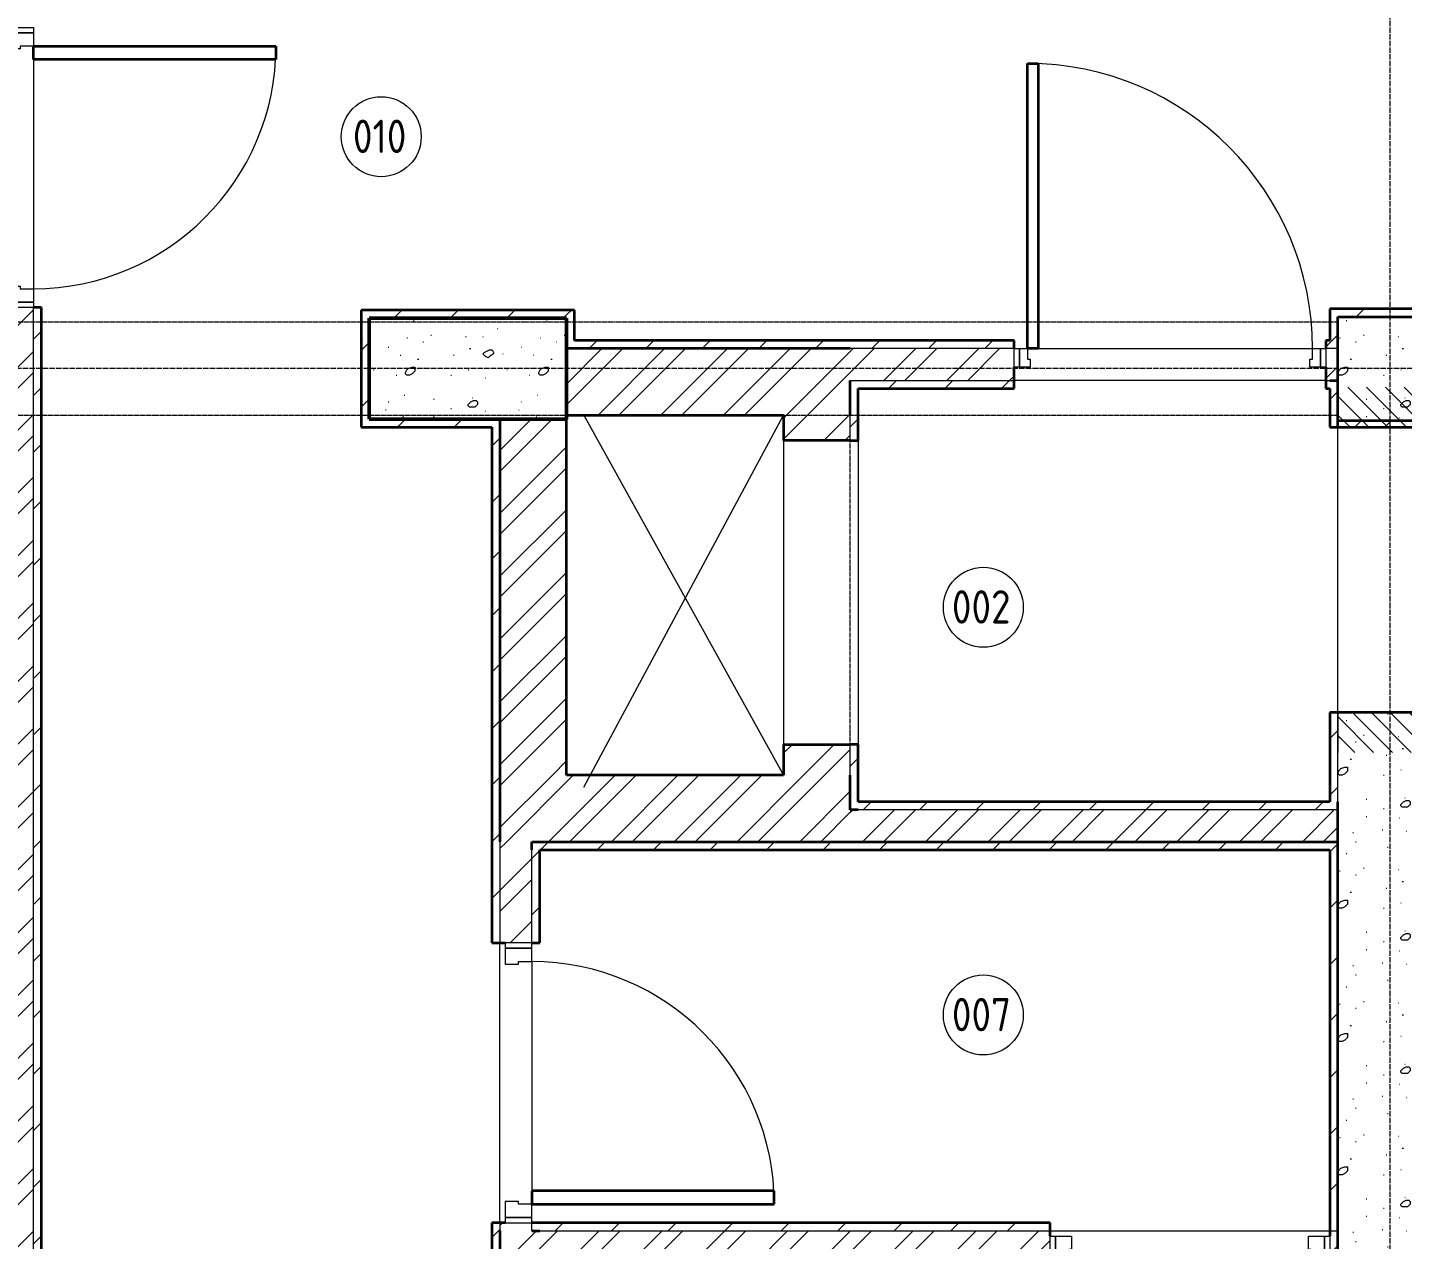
# Model space of a CAD drawing. Header units: millimetres. Extents: x -215207 to 92095, y -30385 to 123050.
# Drawn here: x 19452 to 24612, y 17793 to 22340 of the extents above; entities that cross this region are included whole.
import ezdxf

# ---------------------------------------------------------------- set-up
doc = ezdxf.new("R2010")
doc.units = ezdxf.units.MM
for name, pattern in [('ADSK_Линия сетки', [25, 20, -2.5, 0, -2.5]), ('ADSK_Сверху', [4.5, 3, -1.5]), ('ADSK_Штриховая_ш2 п1_5', [4.5, 3, -1.5]), ('Сверху', [3.96875, 2.38125, -1.5875])]:
    doc.linetypes.add(name, pattern=pattern)
for name, color, linetype, lineweight in [('Двери', 7, 'Continuous', 9), ('Линии', 7, 'Continuous', 9), ('Марки помещений', 7, 'Continuous', 20), ('Несущие колонны', 7, 'Continuous', 20), ('Оси', 7, 'Continuous', 9), ('Перекрытие', 7, 'Continuous', 20), ('Стены наружные', 7, 'Continuous', 20), ('Стены штриховка', 7, 'Continuous', 9), ('Узлы', 7, 'Continuous', 20)]:
    doc.layers.add(name, color=color, linetype=linetype, lineweight=lineweight)
doc.styles.add('GOST Common_1', font='GOST_Common.ttf', dxfattribs={"width": 0.9, "height": 125})
pattern_1 = [(0, (335, 35), (500, 500), [1.676, -498.324]), (0, (105, 55), (500, 500), [1.676, -498.324]), (0, (110, 135), (500, 500), [5, -495]), (0, (235, 115), (500, 500), [1.676, -498.324]), (0, (465, 185), (500, 500), [1.676, -498.324]), (0, (160, 250), (500, 500), [1.676, -498.324]), (0, (55, 265), (500, 500), [1.676, -498.324]), (0, (160, 180), (500, 500), [1.676, -498.324]), (0, (215, 210), (500, 500), [1.676, -498.324]), (0, (170, 25), (500, 500), [1.676, -498.324]), (0, (250, 55), (500, 500), [1.676, -498.324]), (0, (345, 265), (500, 500), [1.676, -498.324]), (0, (425, 320), (500, 500), [1.676, -498.324]), (0, (170, 400), (500, 500), [1.676, -498.324]), (0, (230, 310), (500, 500), [1.676, -498.324]), (0, (360, 380), (500, 500), [1.676, -498.324]), (0, (415, 95), (500, 500), [5, -495]), (0, (435, 160), (500, 500), [1.676, -498.324]), (0, (350, 110), (500, 500), [1.676, -498.324]), (0, (475, 380), (500, 500), [1.676, -498.324]), (0, (400, 240), (500, 500), [1.676, -498.324]), (0, (375, 175), (500, 500), [1.676, -498.324]), (0, (305, 140), (500, 500), [1.676, -498.324]), (0, (185, 335), (500, 500), [1.676, -498.324]), (0, (125, 325), (500, 500), [1.676, -498.324]), (0, (40, 410), (500, 500), [1.676, -498.324]), (0, (295, 405), (500, 500), [1.676, -498.324]), (0, (280, 325), (500, 500), [1.676, -498.324]), (0, (295, 235), (500, 500), [1.676, -498.324]), (0, (95, 180), (500, 500), [1.676, -498.324]), (0, (50, 110), (500, 500), [1.676, -498.324]), (0, (40, 35), (500, 500), [1.676, -498.324]), (0, (435, 285), (500, 500), [1.676, -498.324]), (0, (475, 445), (500, 500), [1.676, -498.324]), (0, (365, 460), (500, 500), [1.676, -498.324]), (0, (305, 435), (500, 500), [1.676, -498.324]), (0, (120, 450), (500, 500), [1.676, -498.324]), (0, (35, 330), (500, 500), [1.676, -498.324]), (0, (100, 375), (500, 500), [1.676, -498.324]), (45, (160, 115), (0, 500.001), [7.071, -700.036]), (26.565, (165, 120), (500.0009, 500), [11.181, -1106.854]), (26.565, (175, 125), (500.0009, 500), [11.181, -1106.854]), (0, (185, 130), (500, 500), [10, -490]), (296.565, (195, 130), (500, -500.0009), [11.181, -1106.854]), (270, (200, 120), (500, -500), [5, -495]), (213.69, (200, 115), (-500.0004, -499.99923), [18.028, -1784.748]), (225, (185, 105), (6e-14, -500.001), [7.071, -700.036]), (153.435, (180, 100), (-500.0005, -0.0004), [11.181, -1106.854]), (135, (170, 105), (-500.001, 6e-14), [7.071, -700.036]), (135, (165, 110), (-500.001, 6e-14), [7.071, -700.036]), (270, (405, 65), (500, -500), [10, -490]), (45, (375, 55), (0, 500.001), [7.071, -700.036]), (225, (405, 50), (6e-14, -500.001), [14.142, -692.965]), (180, (385, 35), (-500, -500), [10, -490]), (90, (370, 40), (-500, 500), [5, -495]), (135, (375, 35), (-500.001, 6e-14), [7.071, -700.036]), (63.435, (370, 45), (-0.0004, 500.0005), [11.181, -1106.854]), (206.565, (395, 40), (-500.0009, -500), [11.181, -1106.854]), (270, (405, 55), (500, -500), [5, -495]), (0, (395, 65), (500, 500), [10, -490]), (18.435, (380, 60), (999.99934, 500.00095), [15.812, -1565.328]), (296.565, (365, 365), (500, -500.0009), [11.181, -1106.854]), (45, (335, 355), (0, 500.001), [7.071, -700.036]), (225, (365, 350), (6e-14, -500.001), [14.142, -692.965]), (153.435, (345, 335), (-500.0005, -0.0004), [11.181, -1106.854]), (90, (330, 340), (-500, 500), [5, -495]), (180, (335, 340), (-500, -500), [5, -495]), (63.435, (330, 345), (-0.0004, 500.0005), [11.181, -1106.854]), (206.565, (355, 340), (-500.0009, -500), [11.181, -1106.854]), (225, (370, 355), (6e-14, -500.001), [7.071, -700.036]), (0, (355, 365), (500, 500), [10, -490]), (18.435, (340, 360), (999.99934, 500.00095), [15.812, -1565.328]), (315, (135, 440), (500.001, 0), [7.071, -700.036]), (45, (110, 430), (0, 500.001), [7.071, -700.036]), (225, (140, 425), (6e-14, -500.001), [14.142, -692.965]), (180, (120, 415), (-500, -500), [10, -490]), (90, (105, 420), (-500, 500), [5, -495]), (135, (110, 415), (-500.001, 6e-14), [7.071, -700.036]), (45, (105, 425), (0, 500.001), [7.071, -700.036]), (180, (130, 415), (-500, -500), [10, -490]), (270, (140, 435), (500, -500), [10, -490]), (0, (125, 440), (500, 500), [10, -490]), (26.565, (115, 435), (500.0009, 500), [11.181, -1106.854])]
pattern_2 = [(45, (0, 0), (-117.8662, 117.8662), []), (45, (78.58, 0), (-117.8662, 117.8662), [])]
pattern_3 = [(45, (0, 0), (-106.066, 106.066), [])]

# ---------------------------------------------------------------- blocks, each defined once
blk = doc.blocks.new('ADSK_КолоннаЖБ_Прямоугольная - Ш_380x740 мм-4885330-План подвала _Пищеблок_ - Привязка мокрых точек')
at = {"layer": 'Несущие колонны', "lineweight": 50}
for p, q in [((-370, 190), (370, 190)), ((-370, -190), (-370, 190)), ((370, 190), (370, -190)), ((370, -190), (-370, -190))]:
    blk.add_line(p, q, dxfattribs=at)
blk = doc.blocks.new('AC_Дверь_Однопольная_Стальная - Дв-18_1__1_2200х1070h_Пр_Металл EI30-5101126-План подвала _Пищеблок_ - Привязка мокрых точек')
at = {"layer": 'Двери', "lineweight": 20, "true_color": 0xff0000}
h = blk.add_hatch(dxfattribs=at)
h.set_pattern_fill('FP_2', color=1, style=0, pattern_type=2)
h.set_pattern_definition([(45, (0, 0), (-35.3553, 35.3553), [])])
h.paths.add_polyline_path([(685, -195), (685, 195), (535, 195), (535, -195)])
h.paths.add_polyline_path([(-535, 195), (-685, 195), (-685, -195), (-535, -195)])
at = {"layer": 'Двери', "lineweight": 35}
for p, q in [((-485, 1165), (-445, 1165)), ((-485, 195), (-485, 1165)), ((-445, 1165), (-445, 195)), ((-445, 195), (-485, 195))]:
    blk.add_line(p, q, dxfattribs=at)
at = {"layer": 'Двери', "linetype": 'ADSK_Штриховая_ш2 п1_5'}
for p, q in [((-535, 195), (-685, 195)), ((-535, -195), (-535, 195)), ((685, 195), (535, 195)), ((535, 195), (535, -195)), ((-685, -195), (-535, -195)), ((535, -195), (685, -195))]:
    blk.add_line(p, q, dxfattribs=at)
at = {"layer": 'Двери'}
for p, q in [((-535, 195), (-515, 195)), ((-535, 125), (-535, 195)), ((-515, 195), (-485, 195)), ((-515, 125), (-515, 195)), ((-515, 195), (-515, 125)), ((-485, 195), (-485, 155)), ((-485, 155), (-475, 155)), ((-475, 155), (-475, 125)), ((475, 155), (485, 155)), ((475, 125), (475, 155)), ((485, 195), (515, 195)), ((485, 155), (485, 195)), ((515, 195), (515, 125)), ((515, 195), (535, 195)), ((515, 125), (515, 195)), ((535, 195), (535, 125)), ((-515, 125), (-535, 125)), ((-475, 125), (-515, 125)), ((515, 125), (475, 125)), ((535, 125), (515, 125))]:
    blk.add_line(p, q, dxfattribs=at)
blk.add_arc((-485, 195), 970, 0, 90, dxfattribs=at)
blk = doc.blocks.new('AC_Дверь_Однопольная_Стальная - Дв-21__1_2100х1170h_Пр_Металл-5101401-План подвала _Пищеблок_ - Привязка мокрых точек')
at = {"layer": 'Двери', "lineweight": 35}
for p, q in [((-535, 1130), (-495, 1130)), ((-535, 60), (-535, 1130)), ((-495, 1130), (-495, 60)), ((-495, 60), (-535, 60))]:
    blk.add_line(p, q, dxfattribs=at)
at = {"layer": 'Двери'}
for p, q in [((-585, 60), (-565, 60)), ((-585, -10), (-585, 60)), ((-565, 60), (-535, 60)), ((-565, -10), (-565, 60)), ((-565, 60), (-565, -10)), ((-535, 60), (-535, 20)), ((535, 60), (565, 60)), ((535, 20), (535, 60)), ((565, 60), (565, -10)), ((565, 60), (585, 60)), ((565, -10), (565, 60)), ((585, 60), (585, -10)), ((-535, 20), (-525, 20)), ((-525, 20), (-525, -10)), ((525, 20), (535, 20)), ((525, -10), (525, 20)), ((-565, -10), (-585, -10)), ((-525, -10), (-565, -10)), ((565, -10), (525, -10)), ((585, -10), (565, -10))]:
    blk.add_line(p, q, dxfattribs=at)
blk.add_arc((-535, 60), 1070, 0, 90, dxfattribs=at)
blk = doc.blocks.new('Дверь-Проем - 1180x 1060 мм-7926508-План подвала _Пищеблок_ - Привязка мокрых точек')
at = {"layer": 'Узлы', "linetype": 'Сверху', "lineweight": 9}
for p, q in [((561.8, 125), (-578.2, 125)), ((-578.2, -125), (561.8, -125))]:
    blk.add_line(p, q, dxfattribs=at)
at = {"layer": 'Узлы', "lineweight": 35}
for p, q in [((-578.2, 125), (-578.2, -125)), ((561.8, -125), (561.8, 125))]:
    blk.add_line(p, q, dxfattribs=at)
blk = doc.blocks.new('AC_Дверь_Однопольная_Деревянная - Дв-9_1_2200х1000_Пр_Подвал_ПВХ-4936332-План подвала _Пищеблок_ - Привязка мокрых точек')
at = {"layer": 'Двери', "lineweight": 35}
for p, q in [((-455, 970), (-405, 970)), ((-455, 60), (-455, 970)), ((-405, 970), (-405, 60)), ((-405, 60), (-455, 60))]:
    blk.add_line(p, q, dxfattribs=at)
at = {"layer": 'Двери'}
for p, q in [((-525, 60), (-505, 60)), ((-525, -40), (-525, 60)), ((-505, 60), (-455, 60)), ((-505, -40), (-505, 60)), ((-505, 60), (-505, -40)), ((-455, 60), (-455, 10)), ((455, 60), (505, 60)), ((455, 10), (455, 60)), ((505, 60), (505, -40)), ((505, 60), (525, 60)), ((505, -40), (505, 60)), ((525, 60), (525, -40)), ((-455, 10), (-445, 10)), ((-445, 10), (-445, -40)), ((445, 10), (455, 10)), ((445, -40), (445, 10)), ((-505, -40), (-525, -40)), ((-445, -40), (-505, -40)), ((505, -40), (445, -40)), ((525, -40), (505, -40))]:
    blk.add_line(p, q, dxfattribs=at)
blk.add_arc((-455, 60), 910, 0, 90, dxfattribs=at)
blk = doc.blocks.new('AC_Дверь_Однопольная_Деревянная - Дв-9л_1_2200х1000_Л_Подвал_ПВХ-4936292-План подвала _Пищеблок_ - Привязка мокрых точек')
at = {"layer": 'Двери', "lineweight": 35}
for p, q in [((455, 970), (405, 970)), ((405, 970), (405, 60)), ((455, 60), (455, 970)), ((405, 60), (455, 60))]:
    blk.add_line(p, q, dxfattribs=at)
at = {"layer": 'Двери'}
for p, q in [((-505, 60), (-525, 60)), ((-525, 60), (-525, -40)), ((-455, 60), (-505, 60)), ((-505, 60), (-505, -40)), ((-505, -40), (-505, 60)), ((-455, 10), (-455, 60)), ((505, 60), (455, 60)), ((455, 60), (455, 10)), ((505, -40), (505, 60)), ((525, 60), (505, 60)), ((505, 60), (505, -40)), ((525, -40), (525, 60)), ((-445, 10), (-455, 10)), ((-445, -40), (-445, 10)), ((455, 10), (445, 10)), ((445, 10), (445, -40)), ((-525, -40), (-505, -40)), ((-505, -40), (-445, -40)), ((445, -40), (505, -40)), ((505, -40), (525, -40))]:
    blk.add_line(p, q, dxfattribs=at)
blk.add_arc((455, 60), 910, 90, 180, dxfattribs=at)
blk = doc.blocks.new('ADSK_Марка_Помещение_ОдноЗначение1 - Номер 2-461912-План подвала _Пищеблок_ - Привязка мокрых точек')
at = {"layer": 'Марки помещений'}
blk.add_circle((0, 0), 3, dxfattribs=at)

msp = doc.modelspace()

# ---------------------------------------------------------------- hatches: boundary and pattern name
at = {"layer": 'Несущие колонны', "lineweight": 9, "true_color": 0xc0c0c0}
h = msp.add_hatch(dxfattribs=at)
h.set_pattern_fill('FP_1', color=9, style=0, pattern_type=2)
h.set_pattern_definition(pattern_1)
h.paths.add_polyline_path([(21474, 20870.3), (21474, 21250.3), (20734, 21250.3), (20734, 20870.3), (21224, 20870.3)])
at = {"layer": 'Стены наружные', "lineweight": 9}
h = msp.add_hatch(dxfattribs=at)
h.set_pattern_fill('FP_3', color=256, style=0, pattern_type=2)
h.set_pattern_definition(pattern_2)
h.paths.add_polyline_path([(19354, 16435.3), (19474, 16435.3), (19474, 21290.3), (19354, 21290.3), (19354, 17467.2)])
h.paths.add_polyline_path([(19374, 22340.3), (19474, 22340.3), (19474, 23640.3), (19354, 23640.3), (19354, 22340.3)])
h.paths.add_polyline_path([(19354, 23760.3), (19474, 23760.3), (19474, 26760.3), (19354, 26760.3), (19354, 24592.2)])
h = msp.add_hatch(dxfattribs=at)
h.set_pattern_fill('FP_8', color=256, style=0, pattern_type=2)
h.set_pattern_definition(pattern_3)
h.paths.add_polyline_path([(19504, 16585.3), (19504, 21290.3), (19474, 21290.3), (19474, 16585.3)])
h.paths.add_polyline_path([(19504, 22340.3), (19504, 22990.3), (19474, 22990.3), (19474, 22340.3)])
h = msp.add_hatch(dxfattribs=at)
h.set_pattern_fill('FP_8', color=256, style=0, pattern_type=2)
h.set_pattern_definition(pattern_3)
h.paths.add_polyline_path([(20734, 21250.3), (21474, 21250.3), (21474, 21280.3), (20704, 21280.3), (20704, 21250.3)])
h = msp.add_hatch(dxfattribs=at)
h.set_pattern_fill('FP_8', color=256, style=0, pattern_type=2)
h.set_pattern_definition(pattern_3)
h.paths.add_polyline_path([(21504, 21165.3), (21504, 21280.3), (21474, 21280.3), (21474, 21165.3)])
h = msp.add_hatch(dxfattribs=at)
h.set_pattern_fill('FP_8', color=256, style=0, pattern_type=2)
h.set_pattern_definition(pattern_3)
h.paths.add_polyline_path([(24764, 21255.3), (24764, 21285.3), (24339, 21285.3), (24339, 21255.3), (24369, 21255.3)])
h = msp.add_hatch(dxfattribs=at)
h.set_pattern_fill('FP_8', color=256, style=0, pattern_type=2)
h.set_pattern_definition(pattern_3)
h.paths.add_polyline_path([(20734, 20840.3), (20734, 21250.3), (20704, 21250.3), (20704, 20840.3)])
h = msp.add_hatch(dxfattribs=at)
h.set_pattern_fill('FP_8', color=256, style=0, pattern_type=2)
h.set_pattern_definition(pattern_3)
h.paths.add_polyline_path([(24369, 21165.3), (24369, 21255.3), (24339, 21255.3), (24339, 21165.3)])
at = {"layer": 'Стены наружные', "lineweight": 9, "true_color": 0xc0c0c0}
h = msp.add_hatch(dxfattribs=at)
h.set_pattern_fill('FP_1', color=9, style=0, pattern_type=2)
h.set_pattern_definition(pattern_1)
h.paths.add_polyline_path([(27714, 20865.3), (27714, 21255.3), (26019, 21255.3), (26019, 21105.3), (25669, 21105.3), (25669, 21255.3), (24369, 21255.3), (24369, 20865.3), (27264, 20865.3)])
at = {"layer": 'Стены наружные', "lineweight": 9}
h = msp.add_hatch(dxfattribs=at)
h.set_pattern_fill('FP_8', color=256, style=0, pattern_type=2)
h.set_pattern_definition(pattern_3)
h.paths.add_polyline_path([(21474, 21135.3), (23154, 21135.3), (23154, 21165.3), (21474, 21165.3)])
h.paths.add_polyline_path([(24324, 21135.3), (24369, 21135.3), (24369, 21165.3), (24324, 21165.3)])
h = msp.add_hatch(dxfattribs=at)
h.set_pattern_fill('FP_3', color=256, style=0, pattern_type=2)
h.set_pattern_definition(pattern_2)
h.paths.add_polyline_path([(22539, 20885.3), (22539, 21135.3), (21474, 21135.3), (21474, 20885.3), (22289, 20885.3)])
h = msp.add_hatch(dxfattribs=at)
h.set_pattern_fill('FP_3', color=256, style=0, pattern_type=2)
h.set_pattern_definition(pattern_2)
h.paths.add_polyline_path([(22541.3, 21015.3), (23154, 21015.3), (23154, 21135.3), (22539, 21135.3), (22539, 21015.3)])
h.paths.add_polyline_path([(24324, 21015.3), (24369, 21015.3), (24369, 21135.3), (24324, 21135.3), (24324, 21029.7)])
h = msp.add_hatch(dxfattribs=at)
h.set_pattern_fill('FP_8', color=256, style=0, pattern_type=2)
h.set_pattern_definition(pattern_3)
h.paths.add_polyline_path([(24339, 20985.3), (24339, 21015.3), (24324, 21015.3), (24324, 20985.3)])
h.paths.add_polyline_path([(23154, 20985.3), (23154, 21015.3), (22539, 21015.3), (22539, 20985.3), (22569, 20985.3)])
h = msp.add_hatch(dxfattribs=at)
h.set_pattern_fill('FP_8', color=256, style=0, pattern_type=2)
h.set_pattern_definition(pattern_3)
h.paths.add_polyline_path([(24339, 19435.3), (24369, 19435.3), (24369, 19770.3), (24339, 19770.3), (24339, 19620.3)])
h.paths.add_polyline_path([(24339, 20840.3), (24369, 20840.3), (24369, 21015.3), (24339, 21015.3), (24339, 20985.3)])
h = msp.add_hatch(dxfattribs=at)
h.set_pattern_fill('FP_8', color=256, style=0, pattern_type=2)
h.set_pattern_definition(pattern_3)
h.paths.add_polyline_path([(22569, 19405.3), (22569, 19650.3), (22539, 19650.3), (22539, 19405.3), (22541.3, 19405.3)])
h.paths.add_polyline_path([(22539, 20790.3), (22569, 20790.3), (22569, 20985.3), (22539, 20985.3), (22539, 20885.3)])
h = msp.add_hatch(dxfattribs=at)
h.set_pattern_fill('FP_8', color=256, style=0, pattern_type=2)
h.set_pattern_definition(pattern_3)
h.paths.add_polyline_path([(20772.5, 20840.3), (21194, 20840.3), (21194, 20870.3), (20734, 20870.3), (20734, 20840.3)])
h = msp.add_hatch(dxfattribs=at)
h.set_pattern_fill('FP_8', color=256, style=0, pattern_type=2)
h.set_pattern_definition(pattern_3)
h.paths.add_polyline_path([(21194, 17675.3), (21224, 17675.3), (21224, 17855.3), (21194, 17855.3)])
h.paths.add_polyline_path([(21194, 18905.3), (21224, 18905.3), (21224, 20870.3), (21194, 20870.3), (21194, 19248.5)])
h = msp.add_hatch(dxfattribs=at)
h.set_pattern_fill('FP_3', color=256, style=0, pattern_type=2)
h.set_pattern_definition(pattern_2)
h.paths.add_polyline_path([(21224, 19535.3), (21474, 19535.3), (21474, 20870.3), (21224, 20870.3), (21224, 20139.1)])
h = msp.add_hatch(dxfattribs=at)
h.set_pattern_fill('FP_3', color=256, style=0, pattern_type=2)
h.set_pattern_definition(pattern_2)
h.paths.add_polyline_path([(22289, 19535.3), (22539, 19535.3), (22539, 19650.3), (22289, 19650.3)])
h.paths.add_polyline_path([(22539, 20790.3), (22539, 20885.3), (22289, 20885.3), (22289, 20790.3)])
h = msp.add_hatch(dxfattribs=at)
h.set_pattern_fill('FP_4', color=256, style=0, pattern_type=2)
h.set_pattern_definition([(45, (0, 0), (-112.2532, 112.2532), []), (45, (112.25, 0), (-112.2532, 112.2532), [198.438, -39.688, 1.676, -38.011])])
h.paths.add_polyline_path([(24759, 20840.3), (24759, 20865.3), (24369, 20865.3), (24369, 20840.3), (24689, 20840.3)])
at = {"layer": 'Стены наружные', "lineweight": 9, "true_color": 0xc0c0c0}
h = msp.add_hatch(dxfattribs=at)
h.set_pattern_fill('FP_1', color=9, style=0, pattern_type=2)
h.set_pattern_definition(pattern_1)
h.paths.add_polyline_path([(24759, 15360.3), (24759, 15680.3), (24369, 15680.3), (24369, 15360.3)])
h.paths.add_polyline_path([(24754, 16530.3), (24759, 16530.3), (24759, 19770.3), (24369, 19770.3), (24369, 16530.3), (24374, 16530.3)])
at = {"layer": 'Стены наружные', "lineweight": 9}
h = msp.add_hatch(dxfattribs=at)
h.set_pattern_fill('FP_3', color=256, style=0, pattern_type=2)
h.set_pattern_definition(pattern_2)
h.paths.add_polyline_path([(22539, 19285.3), (22539, 19535.3), (21224, 19535.3), (21224, 19285.3), (21344, 19285.3)])
h = msp.add_hatch(dxfattribs=at)
h.set_pattern_fill('FP_3', color=256, style=0, pattern_type=2)
h.set_pattern_definition(pattern_2)
h.paths.add_polyline_path([(22541.3, 19285.3), (24369, 19285.3), (24369, 19405.3), (22539, 19405.3), (22539, 19285.3)])
h = msp.add_hatch(dxfattribs=at)
h.set_pattern_fill('FP_8', color=256, style=0, pattern_type=2)
h.set_pattern_definition(pattern_3)
h.paths.add_polyline_path([(24369, 19405.3), (24369, 19435.3), (22569, 19435.3), (22569, 19405.3), (24310.2, 19405.3)])
h = msp.add_hatch(dxfattribs=at)
h.set_pattern_fill('FP_3', color=256, style=0, pattern_type=2)
h.set_pattern_definition(pattern_2)
h.paths.add_polyline_path([(21244, 17825.3), (21344, 17825.3), (21344, 17855.3), (21224, 17855.3), (21224, 17825.3)])
h.paths.add_polyline_path([(21224, 18905.3), (21344, 18905.3), (21344, 19285.3), (21224, 19285.3), (21224, 19248.5)])
h = msp.add_hatch(dxfattribs=at)
h.set_pattern_fill('FP_8', color=256, style=0, pattern_type=2)
h.set_pattern_definition(pattern_3)
h.paths.add_polyline_path([(24310.2, 19255.3), (24339, 19255.3), (24339, 19285.3), (21344, 19285.3), (21344, 19255.3), (22541.3, 19255.3)])
h = msp.add_hatch(dxfattribs=at)
h.set_pattern_fill('FP_8', color=256, style=0, pattern_type=2)
h.set_pattern_definition(pattern_3)
h.paths.add_polyline_path([(21344, 17825.3), (21374, 17825.3), (21374, 17855.3), (21344, 17855.3)])
h.paths.add_polyline_path([(21374, 18905.3), (21374, 19255.3), (21344, 19255.3), (21344, 18905.3)])
h = msp.add_hatch(dxfattribs=at)
h.set_pattern_fill('FP_8', color=256, style=0, pattern_type=2)
h.set_pattern_definition(pattern_3)
h.paths.add_polyline_path([(24339, 17855.3), (24369, 17855.3), (24369, 19285.3), (24339, 19285.3), (24339, 19248.5)])
h = msp.add_hatch(dxfattribs=at)
h.set_pattern_fill('FP_8', color=256, style=0, pattern_type=2)
h.set_pattern_definition(pattern_3)
h.paths.add_polyline_path([(24339, 17825.3), (24369, 17825.3), (24369, 17855.3), (24339, 17855.3)])
h.paths.add_polyline_path([(23289, 17825.3), (23289, 17855.3), (21374, 17855.3), (21374, 17825.3), (22541.3, 17825.3)])
h = msp.add_hatch(dxfattribs=at)
h.set_pattern_fill('FP_3', color=256, style=0, pattern_type=2)
h.set_pattern_definition(pattern_2)
h.paths.add_polyline_path([(22669, 17705.3), (23289, 17705.3), (23289, 17825.3), (21224, 17825.3), (21224, 17705.3), (22549, 17705.3)])
h.paths.add_polyline_path([(24339, 17705.3), (24369, 17705.3), (24369, 17825.3), (24339, 17825.3), (24339, 17805.3)])

# ---------------------------------------------------------------- linework, layer by layer
at = {"layer": 'Линии', "linetype": 'ADSK_Сверху'}
for p, q in [((17141, 21235.3), (24369, 21235.3)), ((17141, 21235.3), (24369, 21235.3)), ((17141, 20885.3), (24369, 20885.3)), ((17141, 20885.3), (24369, 20885.3))]:
    msp.add_line(p, q, dxfattribs=at)
at = {"layer": 'Линии', "lineweight": 20}
for p, q in [((21539, 20885.3), (22289, 19535.3)), ((21539, 19490.3), (22289, 20885.3)), ((21539, 20885.3), (22289, 19535.3)), ((21539, 19490.3), (22289, 20885.3)), ((22289, 20885.3), (22289, 19535.3)), ((22289, 20885.3), (22289, 19535.3))]:
    msp.add_line(p, q, dxfattribs=at)
at = {"layer": 'Несущие колонны', "lineweight": 50}
for p, q in [((21474, 21250.3), (20734, 21250.3)), ((20734, 21250.3), (20734, 20870.3)), ((21474, 21135.3), (21474, 21250.3)), ((20734, 20870.3), (21224, 20870.3)), ((21474, 20870.3), (21474, 20885.3))]:
    msp.add_line(p, q, dxfattribs=at)
at = {"layer": 'Несущие колонны'}
for p, q in [((21474, 20885.3), (21474, 21135.3)), ((21224, 20870.3), (21474, 20870.3))]:
    msp.add_line(p, q, dxfattribs=at)
at = {"layer": 'Оси', "linetype": 'ADSK_Линия сетки'}
for p, q in [((24564, 28364.8), (24564, 12881.8)), ((30346.9, 21060.3), (14186, 21060.3))]:
    msp.add_line(p, q, dxfattribs=at)
at = {"layer": 'Перекрытие', "color": 49, "true_color": 0x464646}
msp.add_line((19474, 22220.3), (19474, 21360.3), dxfattribs=at)
at = {"layer": 'Стены наружные', "lineweight": 35}
for p, q in [((19504, 21290.3), (19474, 21290.3)), ((19504, 16585.3), (19504, 21290.3)), ((21504, 21280.3), (20704, 21280.3)), ((20704, 21280.3), (20704, 20840.3)), ((21504, 21165.3), (21504, 21280.3)), ((24734, 21285.3), (24339, 21285.3)), ((24339, 21285.3), (24339, 21165.3)), ((20734, 21250.3), (21474, 21250.3)), ((20734, 20870.3), (20734, 21250.3)), ((21474, 21250.3), (21474, 21135.3)), ((24369, 21255.3), (24884, 21255.3)), ((24369, 20840.3), (24369, 21255.3)), ((23154, 21165.3), (21504, 21165.3)), ((23154, 21135.3), (23154, 21165.3)), ((24339, 21165.3), (24324, 21165.3)), ((24324, 21165.3), (24324, 21135.3)), ((22539, 21135.3), (21474, 21135.3)), ((23154, 20985.3), (23154, 21065.3)), ((24324, 21065.3), (24324, 20985.3)), ((22539, 20885.3), (22539, 21015.3)), ((24339, 21015.3), (24369, 21015.3)), ((22569, 20985.3), (23154, 20985.3)), ((22569, 20790.3), (22569, 20985.3)), ((24324, 20985.3), (24339, 20985.3)), ((24339, 20985.3), (24339, 20840.3)), ((21224, 20870.3), (20734, 20870.3)), ((21224, 20870.3), (21224, 19285.3)), ((21474, 20885.3), (22289, 20885.3)), ((21474, 19535.3), (21474, 20870.3)), ((22289, 20885.3), (22289, 20790.3)), ((24369, 20865.3), (27264, 20865.3)), ((20704, 20840.3), (21194, 20840.3)), ((21194, 20840.3), (21194, 18905.3)), ((24339, 20840.3), (24774, 20840.3)), ((22539, 20790.3), (22569, 20790.3)), ((24774, 19770.3), (24339, 19770.3)), ((24339, 19770.3), (24339, 19435.3)), ((22289, 19650.3), (22289, 19535.3)), ((22569, 19650.3), (22539, 19650.3)), ((22569, 19435.3), (22569, 19650.3)), ((22289, 19535.3), (21474, 19535.3)), ((22539, 19405.3), (22539, 19535.3)), ((22569, 19405.3), (22539, 19405.3)), ((24339, 19435.3), (22569, 19435.3)), ((24369, 15360.3), (24369, 19435.3)), ((21344, 19285.3), (24369, 19285.3)), ((21344, 19255.3), (21344, 19285.3)), ((21374, 19255.3), (24339, 19255.3)), ((21374, 18905.3), (21374, 19255.3)), ((24339, 19255.3), (24339, 17805.3)), ((21194, 18905.3), (21244, 18905.3)), ((21344, 18905.3), (21374, 18905.3)), ((21194, 17855.3), (21194, 17675.3)), ((21244, 17855.3), (21194, 17855.3)), ((23289, 17855.3), (21344, 17855.3)), ((23289, 17805.3), (23289, 17855.3)), ((21224, 17825.3), (21224, 17705.3)), ((21344, 17825.3), (21374, 17825.3))]:
    msp.add_line(p, q, dxfattribs=at)
at = {"layer": 'Стены наружные'}
for p, q in [((21474, 21135.3), (21474, 20885.3)), ((23244, 21135.3), (24274, 21135.3)), ((24324, 21015.3), (23154, 21015.3)), ((21474, 20870.3), (21224, 20870.3)), ((24369, 19435.3), (24369, 20840.3)), ((22569, 20790.3), (22569, 19650.3)), ((21224, 17855.3), (21224, 18905.3)), ((21344, 18835.3), (21344, 17975.3)), ((23289, 17825.3), (24339, 17825.3))]:
    msp.add_line(p, q, dxfattribs=at)
at = {"layer": 'Стены штриховка'}
for p, q in [((19474, 16585.3), (19474, 21290.3)), ((23154, 21135.3), (22539, 21135.3)), ((24369, 21135.3), (24324, 21135.3)), ((22539, 21015.3), (23154, 21015.3)), ((24324, 21015.3), (24339, 21015.3)), ((22539, 20790.3), (22539, 20885.3)), ((22539, 19535.3), (22539, 19650.3)), ((24369, 19405.3), (22569, 19405.3)), ((21224, 19285.3), (21224, 18905.3)), ((21344, 18905.3), (21344, 19255.3)), ((21224, 17855.3), (21224, 17825.3)), ((21344, 17825.3), (21344, 17855.3)), ((21374, 17825.3), (23289, 17825.3)), ((24339, 17825.3), (24369, 17825.3))]:
    msp.add_line(p, q, dxfattribs=at)

# ---------------------------------------------------------------- block references
at = {"layer": 'Двери', "color": 8, "true_color": 0x7f7f7f}
for name, p, rotation in [('AC_Дверь_Однопольная_Деревянная - Дв-9_1_2200х1000_Пр_Подвал_ПВХ-4936332-План подвала _Пищеблок_ - Привязка мокрых точек', (19414, 21815.3), 269.9999999999999), ('AC_Дверь_Однопольная_Деревянная - Дв-9л_1_2200х1000_Л_Подвал_ПВХ-4936292-План подвала _Пищеблок_ - Привязка мокрых точек', (21284, 18380.3), 269.9999999999998), ('AC_Дверь_Однопольная_Деревянная - Дв-9_1_2200х1000_Пр_Подвал_ПВХ-4936332-План подвала _Пищеблок_ - Привязка мокрых точек', (23814, 17765.3), 180)]:
    msp.add_blockref(name, p, dxfattribs=dict(at, rotation=rotation))
msp.add_blockref('AC_Дверь_Однопольная_Стальная - Дв-21__1_2100х1170h_Пр_Металл-5101401-План подвала _Пищеблок_ - Привязка мокрых точек', (23739, 21075.3), dxfattribs=at)
at = {"layer": 'Двери', "linetype": 'ADSK_Штриховая_ш2 п1_5', "rotation": 270}
msp.add_blockref('AC_Дверь_Однопольная_Стальная - Дв-18_1__1_2200х1070h_Пр_Металл EI30-5101126-План подвала _Пищеблок_ - Привязка мокрых точек', (24564, 20305.3), dxfattribs=at)
at = {"layer": 'Двери', "rotation": 269.9999999999998}
msp.add_blockref('Дверь-Проем - 1180x 1060 мм-7926508-План подвала _Пищеблок_ - Привязка мокрых точек', (22414, 20212.1), dxfattribs=at)
at = {"layer": 'Марки помещений', "xscale": 49.99999999999998, "yscale": 49.99999999999998, "zscale": 49.99999999999998}
for p in [(20778.9, 21930.5), (23038.5, 20165), (23038.5, 18635.2)]:
    msp.add_blockref('ADSK_Марка_Помещение_ОдноЗначение1 - Номер 2-461912-План подвала _Пищеблок_ - Привязка мокрых точек', p, dxfattribs=at)
at = {"layer": 'Несущие колонны', "lineweight": 50}
msp.add_blockref('ADSK_КолоннаЖБ_Прямоугольная - Ш_380x740 мм-4885330-План подвала _Пищеблок_ - Привязка мокрых точек', (21104, 21060.3), dxfattribs=at)

# ---------------------------------------------------------------- texts
at = {"layer": 'Марки помещений', "lineweight": 9, "char_height": 125, "attachment_point": 1, "style": 'GOST Common_1'}
for s, insert, width in [('010', (20672.7, 21994.4), 263.354), ('002', (22920.4, 20228.8), 292.215), ('007', (22920.4, 18699.1), 292.215)]:
    msp.add_mtext(s, dxfattribs=dict(at, insert=insert, width=width))

doc.saveas('drawing.dxf')
